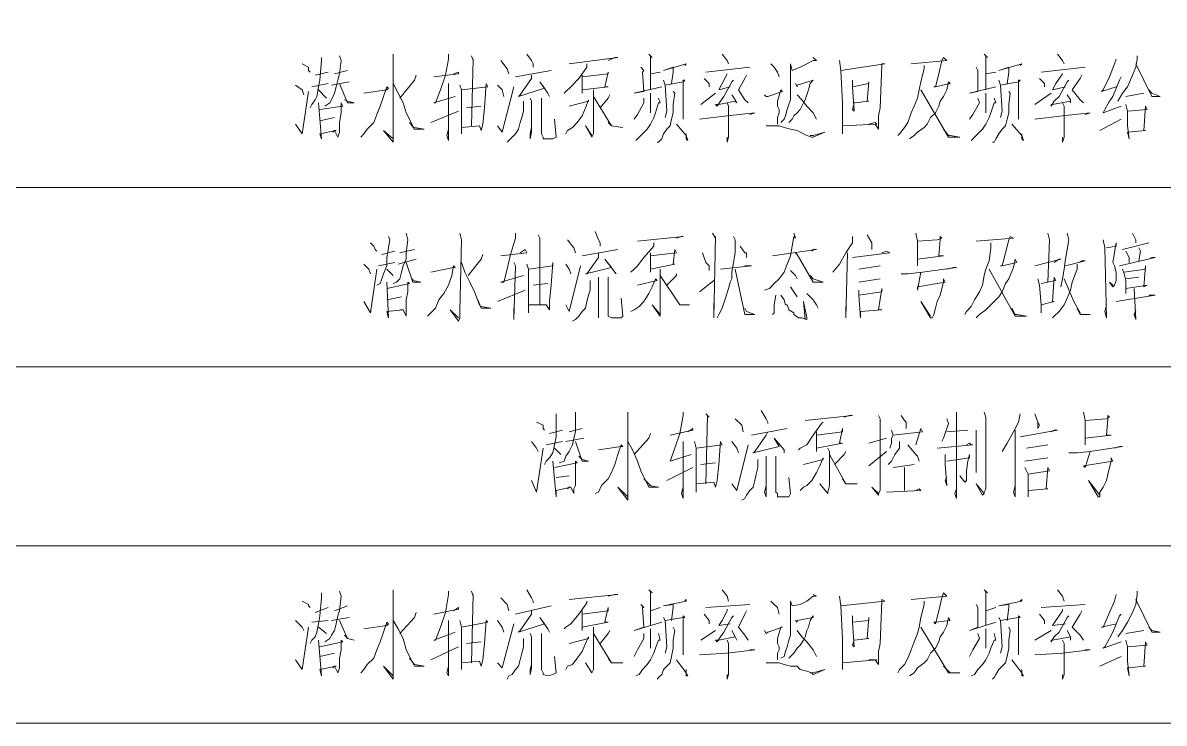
# Model space of a CAD drawing. Header units: millimetres. Extents: x 201 to 11482, y -7821 to 251.
# Drawn here: x 3472.58 to 3517.09, y -6772.48 to -6745.16 of the extents above; entities that cross this region are included whole.
import ezdxf

# ---------------------------------------------------------------- set-up
doc = ezdxf.new("R2010")
doc.units = ezdxf.units.MM

msp = doc.modelspace()

# ---------------------------------------------------------------- linework, layer by layer
at = {"color": 0, "lineweight": 18}
for points in [[(3459.146, -6751.59), (3548.745, -6751.59), (3548.745, -6744.605)], [(3484.927, -6746.446), (3484.991, -6746.637), (3484.927, -6747.145), (3484.864, -6747.399), (3484.8, -6747.653), (3484.737, -6747.907), (3484.61, -6748.161), (3484.546, -6748.288), (3484.356, -6748.415)], [(3487.023, -6746.383), (3487.023, -6746.637), (3487.023, -6749.431), (3487.023, -6749.685), (3487.023, -6749.812), (3486.642, -6749.367), (3487.023, -6749.685)], [(3489.182, -6746.383), (3489.182, -6746.573), (3489.055, -6747.208), (3488.864, -6747.78), (3488.674, -6748.288), (3488.61, -6748.288), (3489.436, -6748.034)], [(3490.071, -6746.446), (3490.134, -6746.637), (3490.134, -6746.573), (3490.071, -6749.177)], [(3492.23, -6746.383), (3492.42, -6746.637), (3492.484, -6746.764), (3492.484, -6746.891)], [(3496.992, -6746.383), (3497.119, -6746.51), (3497.056, -6746.446), (3497.056, -6747.78)], [(3499.85, -6746.383), (3500.04, -6746.637), (3500.104, -6746.764)], [(3510.073, -6746.383), (3510.2, -6746.51), (3510.137, -6746.446), (3510.137, -6747.78)], [(3512.931, -6746.383), (3513.121, -6746.637), (3513.185, -6746.764)], [(3516.042, -6746.446), (3516.042, -6746.573), (3515.979, -6746.891), (3515.852, -6747.208), (3515.661, -6747.653), (3515.471, -6747.907), (3515.28, -6748.224)], [(3483.467, -6746.764), (3483.721, -6746.891), (3483.721, -6747.018), (3483.784, -6747.081)], [(3484.229, -6746.51), (3484.229, -6746.637), (3484.165, -6747.399), (3484.102, -6747.653), (3484.038, -6748.034), (3483.975, -6748.161), (3483.848, -6748.351), (3483.784, -6748.478)], [(3491.214, -6746.637), (3491.468, -6746.954), (3491.531, -6747.145)], [(3494.579, -6746.764), (3494.579, -6746.891), (3494.262, -6747.335), (3493.944, -6747.653), (3493.754, -6747.843), (3493.69, -6747.907)], [(3493.881, -6746.764), (3495.786, -6746.51), (3495.659, -6746.51), (3495.405, -6746.637)], [(3496.675, -6746.891), (3496.802, -6747.018), (3496.738, -6747.081), (3496.802, -6747.843), (3496.421, -6747.907), (3497.5, -6747.653)], [(3498.389, -6746.827), (3498.453, -6746.764), (3498.453, -6746.764), (3497.564, -6747.018), (3497.945, -6746.891), (3497.945, -6747.081), (3497.881, -6747.526)], [(3499.215, -6747.081), (3500.929, -6746.891)], [(3501.755, -6746.764), (3501.882, -6746.891), (3502.009, -6747.081), (3502.072, -6747.272)], [(3503.406, -6746.51), (3503.533, -6746.637), (3503.406, -6746.637), (3503.152, -6746.764), (3502.898, -6746.891), (3502.58, -6747.018), (3502.517, -6746.764), (3502.517, -6747.018), (3502.517, -6747.399), (3502.517, -6747.653), (3502.517, -6747.907), (3502.517, -6748.161), (3502.453, -6748.351), (3502.39, -6748.542), (3502.326, -6748.796), (3502.263, -6748.923), (3502.136, -6749.05)], [(3504.422, -6746.637), (3504.485, -6747.018), (3504.549, -6748.288), (3504.549, -6749.494), (3504.549, -6749.177), (3505.882, -6749.113), (3505.819, -6749.05), (3505.565, -6749.113)], [(3504.485, -6747.018), (3506.2, -6746.764), (3506.073, -6746.764), (3506.073, -6746.827), (3506.009, -6748.478), (3505.946, -6748.796), (3505.946, -6748.986), (3505.946, -6749.177), (3505.946, -6749.304), (3505.819, -6749.113)], [(3507.724, -6746.827), (3507.724, -6746.954), (3507.597, -6747.462), (3507.533, -6747.78), (3507.47, -6748.097), (3507.343, -6748.415), (3507.216, -6748.669), (3507.089, -6749.05), (3506.962, -6749.24), (3506.771, -6749.494), (3506.708, -6749.558)], [(3507.216, -6746.764), (3508.613, -6746.637), (3508.486, -6746.51), (3508.422, -6746.637), (3508.295, -6747.145), (3508.168, -6747.653), (3508.105, -6747.653), (3508.168, -6747.653), (3508.74, -6747.526), (3508.676, -6747.462), (3508.613, -6747.78), (3508.486, -6748.034), (3508.359, -6748.224), (3508.295, -6748.415), (3508.168, -6748.669), (3507.978, -6748.859), (3507.851, -6749.113), (3507.724, -6749.24), (3507.47, -6749.431), (3507.343, -6749.558), (3507.152, -6749.685)], [(3509.756, -6746.891), (3509.819, -6747.018), (3509.819, -6747.081), (3509.819, -6747.843), (3509.502, -6747.907), (3510.518, -6747.653)], [(3511.47, -6746.827), (3511.534, -6746.764), (3511.534, -6746.764), (3510.645, -6747.018), (3511.026, -6746.891), (3511.026, -6747.081), (3510.962, -6747.526)], [(3512.296, -6747.081), (3514.01, -6746.891)], [(3515.217, -6746.573), (3515.153, -6746.764), (3514.963, -6747.272), (3514.709, -6747.78), (3514.645, -6747.843), (3515.217, -6747.653)], [(3515.979, -6746.764), (3516.614, -6748.034), (3516.931, -6748.034), (3516.614, -6747.907), (3516.487, -6747.78)], [(3483.975, -6747.208), (3484.483, -6747.081)], [(3484.737, -6747.145), (3485.245, -6747.018)], [(3487.912, -6747.208), (3487.848, -6747.399), (3487.277, -6748.097)], [(3488.61, -6747.272), (3489.563, -6747.145), (3489.563, -6747.081), (3489.372, -6747.145)], [(3491.785, -6747.272), (3493.182, -6747.018)], [(3492.42, -6747.208), (3492.42, -6747.335), (3491.976, -6747.97), (3491.912, -6748.034), (3492.928, -6747.716), (3492.738, -6747.462), (3493.055, -6747.907), (3493.119, -6748.034)], [(3494.389, -6747.208), (3494.389, -6747.907), (3494.389, -6747.78), (3495.405, -6747.653), (3495.278, -6747.653), (3495.405, -6747.081), (3495.405, -6747.145), (3494.389, -6747.272)], [(3497.056, -6747.145), (3497.437, -6747.081)], [(3499.151, -6747.335), (3499.342, -6747.526), (3499.342, -6747.653)], [(3500.04, -6747.145), (3500.04, -6747.145), (3499.85, -6747.526), (3499.723, -6747.78), (3500.167, -6747.653)], [(3500.802, -6747.208), (3500.739, -6747.335), (3500.485, -6747.78), (3500.739, -6748.161), (3500.866, -6748.288)], [(3510.137, -6747.145), (3510.518, -6747.081)], [(3512.232, -6747.335), (3512.423, -6747.526), (3512.423, -6747.653)], [(3513.121, -6747.145), (3513.121, -6747.145), (3512.867, -6747.526), (3512.74, -6747.78), (3513.248, -6747.653)], [(3513.883, -6747.208), (3513.82, -6747.335), (3513.502, -6747.78), (3513.82, -6748.161), (3513.947, -6748.288)], [(3515.407, -6747.272), (3515.344, -6747.399), (3515.09, -6748.034), (3514.963, -6748.224), (3514.772, -6748.542), (3514.709, -6748.669), (3515.407, -6748.415)], [(3483.213, -6747.589), (3483.467, -6747.78), (3483.53, -6747.97)], [(3484.483, -6747.526), (3483.848, -6747.653)], [(3484.102, -6747.78), (3484.419, -6748.097)], [(3485.308, -6747.462), (3484.61, -6747.589)], [(3484.927, -6747.526), (3485.245, -6748.288), (3485.499, -6748.288), (3485.245, -6748.224), (3485.118, -6748.161)], [(3485.88, -6747.907), (3486.769, -6747.78), (3486.832, -6747.716), (3486.769, -6747.653), (3486.642, -6748.034), (3486.515, -6748.415), (3486.388, -6748.732), (3486.261, -6749.05), (3486.007, -6749.304), (3485.88, -6749.494), (3485.753, -6749.621)], [(3487.023, -6747.526), (3487.213, -6747.907), (3487.404, -6748.288), (3487.531, -6748.669), (3487.785, -6749.177), (3487.848, -6749.304), (3488.229, -6749.304), (3487.848, -6749.24)], [(3489.182, -6747.526), (3489.182, -6747.653), (3489.182, -6747.653), (3489.182, -6749.748), (3489.118, -6749.558), (3489.182, -6749.304)], [(3489.626, -6747.589), (3489.69, -6747.78), (3489.69, -6749.494), (3489.69, -6749.24), (3490.388, -6749.177), (3490.452, -6749.367), (3490.515, -6749.113), (3490.579, -6748.478), (3490.642, -6747.526), (3490.706, -6747.653), (3489.69, -6747.78)], [(3491.087, -6747.589), (3491.277, -6747.78), (3491.341, -6748.034)], [(3491.087, -6749.177), (3491.277, -6749.431), (3491.722, -6747.653)], [(3494.833, -6747.78), (3494.833, -6747.907), (3494.833, -6749.304), (3494.833, -6749.494), (3494.77, -6749.621), (3494.516, -6749.177), (3494.77, -6749.558)], [(3497.627, -6748.859), (3497.691, -6748.605), (3497.627, -6747.589), (3497.564, -6747.399), (3497.627, -6747.589), (3498.326, -6747.462), (3498.389, -6747.399), (3498.326, -6747.399), (3498.326, -6748.288), (3498.326, -6748.605), (3498.326, -6748.923)], [(3500.294, -6747.399), (3500.231, -6747.462), (3499.913, -6748.034), (3499.786, -6748.224), (3499.659, -6748.415), (3499.596, -6748.351), (3499.723, -6748.351), (3500.358, -6748.224), (3500.421, -6748.288), (3500.358, -6748.161), (3500.231, -6747.97)], [(3501.501, -6747.97), (3501.564, -6748.034), (3501.628, -6748.034), (3502.199, -6747.843), (3502.136, -6747.78), (3502.009, -6748.224), (3502.009, -6748.288), (3502.009, -6748.415), (3502.072, -6748.542), (3502.072, -6748.669), (3502.009, -6748.859), (3502.009, -6748.986), (3502.009, -6749.113)], [(3502.707, -6747.526), (3502.771, -6747.653), (3502.771, -6747.589), (3503.406, -6747.399), (3503.406, -6747.399), (3503.279, -6747.526), (3503.215, -6747.78), (3503.152, -6747.97), (3503.088, -6748.161), (3503.025, -6748.288), (3502.898, -6748.542), (3502.771, -6748.669), (3502.644, -6748.796), (3502.58, -6748.923), (3502.453, -6749.05)], [(3504.93, -6747.399), (3504.93, -6747.653), (3504.993, -6748.605), (3504.93, -6748.542), (3504.993, -6748.288), (3505.565, -6748.224), (3505.501, -6748.224), (3505.565, -6747.462), (3505.565, -6747.526), (3505.565, -6747.526), (3504.93, -6747.653)], [(3507.597, -6747.78), (3508.676, -6749.621), (3509.121, -6749.621), (3508.74, -6749.558), (3508.676, -6749.558), (3508.486, -6749.304)], [(3510.708, -6748.859), (3510.772, -6748.605), (3510.708, -6747.589), (3510.645, -6747.399), (3510.708, -6747.589), (3511.407, -6747.462), (3511.47, -6747.399), (3511.407, -6747.399), (3511.407, -6748.288), (3511.407, -6748.605), (3511.407, -6748.923)], [(3513.375, -6747.399), (3513.312, -6747.462), (3512.994, -6748.034), (3512.804, -6748.224), (3512.677, -6748.415), (3512.677, -6748.351), (3512.74, -6748.351), (3513.439, -6748.224), (3513.439, -6748.288), (3513.439, -6748.161), (3513.312, -6747.97)], [(3483.213, -6749.113), (3483.467, -6749.494), (3483.721, -6747.843)], [(3492.103, -6748.224), (3492.103, -6748.351), (3492.103, -6748.605), (3492.039, -6748.859), (3491.976, -6749.05), (3491.912, -6749.304), (3491.785, -6749.494), (3491.658, -6749.621), (3491.531, -6749.748), (3491.468, -6749.812)], [(3492.357, -6748.097), (3492.42, -6748.224), (3492.42, -6749.431), (3492.357, -6749.685), (3492.357, -6749.494), (3492.42, -6749.24)], [(3492.801, -6748.097), (3492.801, -6749.304), (3492.801, -6749.494), (3492.865, -6749.621), (3492.865, -6749.685), (3493.055, -6749.685), (3493.246, -6749.685), (3493.373, -6749.621), (3493.309, -6748.923)], [(3493.881, -6748.415), (3494.643, -6748.224), (3494.643, -6748.161), (3494.516, -6748.478), (3494.389, -6748.796), (3494.198, -6749.05), (3494.008, -6749.24), (3493.817, -6749.367), (3493.754, -6749.494)], [(3494.833, -6748.034), (3495.532, -6749.177), (3495.976, -6749.24), (3495.532, -6749.177), (3495.405, -6749.05)], [(3495.468, -6747.97), (3495.405, -6748.097), (3495.087, -6748.478)], [(3496.802, -6748.097), (3496.802, -6748.288), (3496.548, -6748.732), (3496.421, -6748.923)], [(3497.373, -6748.097), (3497.437, -6748.288), (3497.373, -6748.288), (3497.246, -6748.669), (3497.183, -6748.859), (3497.056, -6749.113), (3496.929, -6749.304), (3496.738, -6749.494), (3496.611, -6749.621), (3496.484, -6749.748)], [(3497.056, -6747.907), (3497.056, -6748.034), (3497.056, -6748.669), (3497.056, -6748.605)], [(3497.945, -6747.843), (3498.008, -6747.907), (3497.945, -6748.351), (3497.945, -6748.669), (3497.881, -6748.923), (3497.818, -6749.177), (3497.691, -6749.304), (3497.564, -6749.494), (3497.5, -6749.685), (3497.373, -6749.812), (3497.31, -6749.812)], [(3499.024, -6748.351), (3499.596, -6747.907)], [(3502.771, -6747.97), (3502.961, -6748.161), (3503.152, -6748.415), (3503.406, -6748.669), (3503.533, -6748.923)], [(3509.819, -6748.097), (3509.883, -6748.288), (3509.629, -6748.732), (3509.502, -6748.923)], [(3510.454, -6748.097), (3510.518, -6748.288), (3510.454, -6748.288), (3510.327, -6748.669), (3510.264, -6748.859), (3510.137, -6749.113), (3510.01, -6749.304), (3509.819, -6749.494), (3509.692, -6749.621), (3509.565, -6749.748)], [(3510.137, -6747.907), (3510.137, -6748.034), (3510.137, -6748.669), (3510.137, -6748.605)], [(3511.026, -6747.843), (3511.089, -6747.907), (3511.026, -6748.351), (3511.026, -6748.669), (3510.962, -6748.923), (3510.899, -6749.177), (3510.772, -6749.304), (3510.645, -6749.494), (3510.518, -6749.685), (3510.454, -6749.812), (3510.391, -6749.812)], [(3512.042, -6748.351), (3512.677, -6747.907)], [(3516.296, -6747.907), (3515.598, -6748.034)], [(3484.102, -6748.288), (3484.229, -6749.685), (3484.165, -6749.494), (3484.8, -6749.367), (3484.737, -6749.367), (3484.673, -6749.431)], [(3484.165, -6748.542), (3485.054, -6748.415), (3484.991, -6748.288), (3484.991, -6748.669), (3484.927, -6749.05), (3484.927, -6749.24), (3484.927, -6749.431), (3484.864, -6749.621), (3484.737, -6749.367)], [(3488.483, -6749.05), (3489.563, -6748.605)], [(3489.88, -6748.478), (3490.452, -6748.415)], [(3498.961, -6748.923), (3500.04, -6748.796), (3501.12, -6748.669), (3501.12, -6748.669), (3500.929, -6748.732)], [(3500.04, -6748.288), (3500.104, -6748.415), (3500.104, -6749.621), (3500.04, -6749.812), (3500.04, -6749.748), (3500.04, -6749.621)], [(3512.042, -6748.923), (3513.121, -6748.796), (3514.201, -6748.669), (3514.201, -6748.669), (3514.01, -6748.732)], [(3513.121, -6748.288), (3513.185, -6748.415), (3513.185, -6749.621), (3513.121, -6749.812), (3513.121, -6749.748), (3513.121, -6749.621)], [(3515.598, -6748.351), (3515.661, -6748.605), (3515.661, -6749.177), (3515.725, -6749.685), (3515.661, -6749.431), (3516.36, -6749.367), (3516.296, -6749.367), (3516.36, -6748.415), (3516.423, -6748.542), (3515.661, -6748.605)], [(3484.737, -6748.859), (3484.165, -6748.986)], [(3487.658, -6749.05), (3487.848, -6749.304)], [(3498.072, -6749.113), (3498.453, -6749.558), (3498.516, -6749.748), (3498.453, -6749.685), (3498.453, -6749.494)], [(3511.153, -6749.113), (3511.534, -6749.558), (3511.597, -6749.748), (3511.534, -6749.685), (3511.534, -6749.494)], [(3514.582, -6749.367), (3515.407, -6748.923)], [(3501.564, -6749.177), (3501.755, -6749.177), (3501.882, -6749.177), (3502.072, -6749.177), (3502.263, -6749.24), (3502.517, -6749.304), (3502.771, -6749.367), (3502.898, -6749.431), (3503.152, -6749.558), (3503.342, -6749.621), (3503.406, -6749.621), (3503.85, -6749.431), (3503.406, -6749.558), (3503.342, -6749.558), (3503.279, -6749.558)], [(3459.146, -6758.575), (3548.745, -6758.575), (3548.745, -6751.59)], [(3486.832, -6753.495), (3486.896, -6753.622), (3486.769, -6754.32), (3486.769, -6754.638), (3486.642, -6754.955), (3486.578, -6755.146), (3486.515, -6755.336), (3486.388, -6755.4)], [(3487.531, -6753.368), (3487.594, -6753.622), (3487.531, -6754.13), (3487.531, -6754.384), (3487.404, -6754.638), (3487.34, -6754.892), (3487.277, -6755.146), (3487.15, -6755.273), (3487.023, -6755.336)], [(3489.626, -6753.368), (3489.69, -6753.622), (3489.626, -6756.416), (3489.626, -6756.67), (3489.563, -6756.797), (3489.245, -6756.352), (3489.563, -6756.67)], [(3491.785, -6753.368), (3491.785, -6753.558), (3491.595, -6754.193), (3491.468, -6754.765), (3491.341, -6755.273), (3491.214, -6755.273), (3492.103, -6755.019)], [(3492.674, -6753.431), (3492.738, -6753.558), (3492.738, -6756.162)], [(3494.897, -6753.304), (3495.024, -6753.622), (3495.087, -6753.749), (3495.087, -6753.876)], [(3496.548, -6753.685), (3498.326, -6753.495), (3498.262, -6753.495), (3498.072, -6753.558)], [(3499.469, -6753.368), (3499.596, -6753.558), (3499.596, -6753.495), (3499.532, -6756.67), (3499.532, -6756.416), (3499.532, -6756.098)], [(3500.294, -6753.495), (3500.358, -6753.622), (3500.358, -6753.622), (3500.358, -6754.13), (3500.294, -6754.511), (3500.231, -6754.892), (3500.231, -6755.146), (3500.167, -6755.273), (3500.104, -6755.527), (3499.977, -6755.908), (3499.85, -6756.289), (3499.723, -6756.543), (3499.659, -6756.67)], [(3502.644, -6753.368), (3502.707, -6753.558), (3502.644, -6753.495), (3502.517, -6754.257), (3502.39, -6754.574), (3502.263, -6754.892), (3502.072, -6755.146), (3501.882, -6755.336), (3501.691, -6755.527), (3501.501, -6755.59)], [(3504.93, -6753.495), (3504.93, -6753.749), (3504.676, -6754.13), (3504.422, -6754.574), (3504.168, -6754.892)], [(3505.501, -6753.431), (3505.692, -6753.749), (3505.692, -6753.876), (3505.692, -6754.003), (3505.692, -6753.749)], [(3507.406, -6753.368), (3507.47, -6753.685), (3507.47, -6754.638), (3507.47, -6754.384), (3508.486, -6754.257), (3508.295, -6754.257), (3508.359, -6753.622), (3508.359, -6753.495), (3508.422, -6753.558), (3508.232, -6753.622), (3507.47, -6753.685)], [(3509.756, -6753.685), (3511.216, -6753.558), (3511.089, -6753.495), (3511.026, -6753.622), (3510.899, -6754.13), (3510.772, -6754.638), (3510.708, -6754.638), (3510.772, -6754.638), (3511.343, -6754.511), (3511.28, -6754.384), (3511.216, -6754.701), (3511.089, -6755.019), (3511.026, -6755.146), (3510.899, -6755.336), (3510.772, -6755.654), (3510.645, -6755.844), (3510.454, -6756.035), (3510.327, -6756.162), (3510.137, -6756.352), (3509.883, -6756.543), (3509.756, -6756.67)], [(3512.55, -6753.368), (3512.613, -6753.622), (3512.55, -6755.273)], [(3513.312, -6753.368), (3513.375, -6753.622), (3513.248, -6754.384), (3513.185, -6754.765), (3513.121, -6755.146), (3513.058, -6755.463)], [(3515.852, -6753.368), (3515.979, -6753.622), (3515.979, -6753.749)], [(3486.134, -6753.749), (3486.261, -6753.876), (3486.324, -6754.003), (3486.388, -6754.066)], [(3487.277, -6754.13), (3487.848, -6754.003)], [(3491.214, -6754.257), (3492.23, -6754.13), (3492.166, -6754.003), (3491.976, -6754.13)], [(3493.817, -6753.622), (3494.071, -6753.939), (3494.135, -6754.13)], [(3494.389, -6754.257), (3495.786, -6754.003)], [(3497.183, -6753.749), (3497.183, -6753.876), (3496.802, -6754.32), (3496.548, -6754.638), (3496.421, -6754.765), (3496.294, -6754.892)], [(3497.056, -6754.13), (3497.056, -6754.892), (3497.056, -6754.765), (3498.008, -6754.574), (3497.945, -6754.574), (3498.008, -6754.003), (3498.072, -6754.13), (3497.056, -6754.257)], [(3500.548, -6753.876), (3500.739, -6754.13), (3500.802, -6754.13), (3500.802, -6754.32)], [(3501.818, -6754.257), (3503.533, -6754.003), (3503.406, -6754.003), (3503.342, -6754.066)], [(3510.327, -6753.749), (3510.327, -6753.939), (3510.264, -6754.447), (3510.137, -6754.765), (3510.073, -6755.019), (3510.01, -6755.4), (3509.883, -6755.654), (3509.692, -6755.971), (3509.565, -6756.225), (3509.375, -6756.416), (3509.311, -6756.543)], [(3514.709, -6753.622), (3514.772, -6753.939), (3514.836, -6756.67), (3514.772, -6756.416), (3514.836, -6756.162)], [(3514.836, -6753.939), (3515.217, -6753.876), (3515.217, -6753.749), (3515.09, -6754.511), (3515.153, -6754.638), (3515.217, -6754.892), (3515.217, -6755.209), (3515.153, -6755.4), (3515.09, -6755.463), (3514.963, -6755.273), (3515.09, -6755.4)], [(3515.471, -6754.003), (3516.487, -6753.749)], [(3516.106, -6753.939), (3516.169, -6754.066), (3516.106, -6754.447)], [(3486.578, -6754.193), (3487.086, -6754.066)], [(3487.912, -6754.384), (3487.213, -6754.574)], [(3490.515, -6754.193), (3490.452, -6754.384), (3489.944, -6755.019)], [(3495.024, -6754.13), (3495.024, -6754.32), (3494.579, -6754.955), (3494.516, -6754.955), (3495.532, -6754.701), (3495.278, -6754.384), (3495.659, -6754.892), (3495.722, -6754.955)], [(3499.088, -6754.13), (3499.215, -6754.511), (3499.342, -6754.638), (3499.342, -6754.828)], [(3502.707, -6754.13), (3502.771, -6754.193), (3503.406, -6755.273), (3503.469, -6755.273), (3503.787, -6755.273), (3503.406, -6755.146), (3503.279, -6755.019)], [(3504.739, -6754.13), (3504.676, -6756.67), (3504.676, -6756.543), (3504.676, -6756.225)], [(3504.93, -6754.32), (3506.39, -6754.13), (3506.263, -6754.066), (3506.073, -6754.13)], [(3512.042, -6754.638), (3513.058, -6754.384), (3512.994, -6754.384), (3512.804, -6754.511)], [(3513.248, -6754.638), (3514.01, -6754.447), (3513.883, -6754.447), (3513.756, -6754.511)], [(3515.344, -6754.638), (3516.741, -6754.32), (3516.614, -6754.32), (3516.487, -6754.384)], [(3515.598, -6754.066), (3515.725, -6754.32), (3515.725, -6754.511)], [(3485.88, -6754.574), (3486.07, -6754.765), (3486.134, -6754.955)], [(3485.88, -6756.035), (3486.134, -6756.479), (3486.388, -6754.765)], [(3487.086, -6754.511), (3486.451, -6754.638)], [(3486.769, -6754.765), (3487.023, -6755.019)], [(3487.531, -6754.511), (3487.785, -6755.273), (3488.102, -6755.273), (3487.785, -6755.209), (3487.785, -6755.146)], [(3488.483, -6754.892), (3489.372, -6754.701), (3489.436, -6754.701), (3489.372, -6754.638), (3489.309, -6755.019), (3489.182, -6755.4), (3488.991, -6755.717), (3488.801, -6755.971), (3488.674, -6756.289), (3488.483, -6756.479), (3488.356, -6756.606)], [(3489.69, -6754.511), (3489.817, -6754.892), (3490.007, -6755.273), (3490.198, -6755.654), (3490.388, -6756.162), (3490.452, -6756.289), (3490.833, -6756.289), (3490.452, -6756.225)], [(3491.722, -6754.511), (3491.785, -6754.638), (3491.785, -6754.638), (3491.722, -6756.733), (3491.722, -6756.543), (3491.722, -6756.289)], [(3492.23, -6754.574), (3492.293, -6754.765), (3492.293, -6756.479), (3492.293, -6756.162), (3492.992, -6756.162), (3493.119, -6756.352), (3493.119, -6756.035), (3493.182, -6755.4), (3493.246, -6754.511), (3493.246, -6754.638), (3492.293, -6754.765)], [(3493.754, -6754.574), (3493.881, -6754.765), (3493.944, -6754.955)], [(3493.754, -6756.162), (3493.881, -6756.416), (3494.325, -6754.638)], [(3497.437, -6754.765), (3497.437, -6754.892), (3497.437, -6756.289), (3497.437, -6756.479), (3497.437, -6756.606), (3497.119, -6756.162), (3497.437, -6756.543)], [(3499.786, -6754.765), (3500.993, -6754.638), (3500.866, -6754.638), (3500.739, -6754.638)], [(3500.358, -6754.765), (3500.739, -6756.543), (3501.12, -6756.543), (3500.802, -6756.416), (3500.739, -6756.289)], [(3502.517, -6754.828), (3502.707, -6755.019), (3502.771, -6755.146)], [(3505.184, -6754.765), (3506.009, -6754.638)], [(3506.835, -6754.955), (3507.089, -6754.955), (3507.66, -6754.892), (3508.994, -6754.701), (3508.867, -6754.701), (3508.613, -6754.765)], [(3507.597, -6754.892), (3507.47, -6755.59), (3507.47, -6755.463), (3508.549, -6755.273), (3508.486, -6755.146), (3508.486, -6755.273), (3508.359, -6755.781), (3508.232, -6756.035), (3508.168, -6756.289), (3508.105, -6756.543), (3508.041, -6756.67), (3507.978, -6756.67), (3507.597, -6756.035), (3507.978, -6756.606)], [(3510.264, -6754.765), (3511.28, -6756.606), (3511.724, -6756.606), (3511.343, -6756.543), (3511.28, -6756.543), (3511.153, -6756.289)], [(3513.693, -6754.574), (3513.693, -6754.765), (3513.502, -6755.273), (3513.439, -6755.59), (3513.312, -6755.908), (3513.185, -6756.162), (3512.994, -6756.416), (3512.804, -6756.606), (3512.74, -6756.67)], [(3515.471, -6754.765), (3515.534, -6754.955), (3515.598, -6755.209), (3515.598, -6755.717), (3515.598, -6755.527), (3516.423, -6755.4), (3516.296, -6755.463), (3516.36, -6754.638), (3516.36, -6754.765), (3515.534, -6754.892)], [(3486.769, -6755.527), (3487.658, -6755.336), (3487.594, -6755.273), (3487.594, -6755.654), (3487.531, -6755.971), (3487.531, -6756.225), (3487.531, -6756.352), (3487.531, -6756.606), (3487.404, -6756.352)], [(3486.769, -6755.273), (3486.832, -6756.67), (3486.769, -6756.416), (3487.404, -6756.352), (3487.34, -6756.352), (3487.277, -6756.352)], [(3492.484, -6755.4), (3493.055, -6755.336)], [(3494.706, -6755.209), (3494.706, -6755.336), (3494.706, -6755.59), (3494.643, -6755.781), (3494.579, -6756.035), (3494.516, -6756.289), (3494.389, -6756.416), (3494.262, -6756.606), (3494.135, -6756.733), (3494.008, -6756.797)], [(3495.024, -6755.082), (3495.024, -6755.146), (3495.024, -6756.416), (3495.024, -6756.67), (3495.024, -6756.479), (3495.024, -6756.225)], [(3495.405, -6755.082), (3495.405, -6756.289), (3495.405, -6756.479), (3495.405, -6756.606), (3495.532, -6756.67), (3495.659, -6756.67), (3495.913, -6756.67), (3495.976, -6756.606), (3495.913, -6755.908)], [(3496.548, -6755.4), (3497.31, -6755.209), (3497.246, -6755.146), (3497.119, -6755.463), (3496.992, -6755.717), (3496.802, -6756.035), (3496.611, -6756.225), (3496.421, -6756.352), (3496.294, -6756.416)], [(3497.437, -6755.019), (3498.199, -6756.162), (3498.58, -6756.162), (3498.199, -6756.162), (3498.072, -6755.971)], [(3498.072, -6754.955), (3498.072, -6755.019), (3497.691, -6755.4)], [(3498.961, -6755.654), (3499.532, -6755.209)], [(3506.009, -6755.146), (3505.184, -6755.273)], [(3512.169, -6755.146), (3512.232, -6755.4), (3512.296, -6756.162), (3512.296, -6756.479), (3512.296, -6756.162), (3512.804, -6756.035), (3512.74, -6756.035), (3512.804, -6755.082), (3512.867, -6755.209), (3512.296, -6755.336)], [(3513.185, -6755.146), (3513.566, -6756.035), (3513.82, -6756.479), (3513.82, -6756.543), (3514.201, -6756.543), (3513.82, -6756.543), (3513.693, -6756.289)], [(3516.106, -6755.082), (3515.598, -6755.146)], [(3491.087, -6756.035), (3492.166, -6755.59)], [(3501.945, -6755.781), (3501.882, -6756.162), (3501.882, -6756.352), (3501.882, -6756.479), (3501.818, -6756.543)], [(3502.136, -6755.781), (3502.263, -6755.971), (3502.326, -6756.162), (3502.39, -6756.162), (3502.453, -6756.352), (3502.644, -6756.479), (3502.644, -6756.543), (3502.834, -6756.67), (3502.961, -6756.67), (3503.152, -6756.733), (3503.152, -6756.67), (3503.025, -6756.035), (3503.088, -6756.733)], [(3502.517, -6755.463), (3502.644, -6755.654), (3502.771, -6755.844)], [(3503.152, -6755.717), (3503.406, -6755.971), (3503.533, -6756.162), (3503.596, -6756.289)], [(3505.184, -6755.59), (3505.184, -6755.781), (3505.247, -6756.67), (3505.247, -6756.416), (3506.073, -6756.352), (3505.946, -6756.352), (3506.073, -6755.527), (3506.073, -6755.654), (3505.184, -6755.781)], [(3515.217, -6756.035), (3516.741, -6755.781), (3516.614, -6755.781), (3516.487, -6755.781)], [(3515.915, -6755.527), (3515.979, -6756.733), (3515.915, -6756.543), (3515.979, -6756.352)], [(3487.34, -6755.844), (3486.769, -6755.971)], [(3490.325, -6755.971), (3490.452, -6756.289)], [(3459.146, -6765.56), (3548.745, -6765.56), (3548.745, -6758.575)], [(3493.373, -6760.416), (3493.373, -6760.607), (3493.373, -6761.305), (3493.309, -6761.623), (3493.246, -6761.94), (3493.119, -6762.131), (3492.992, -6762.258), (3492.928, -6762.385)], [(3494.135, -6760.353), (3494.135, -6760.607), (3494.135, -6761.115), (3494.071, -6761.369), (3494.008, -6761.623), (3493.881, -6761.877), (3493.754, -6762.067), (3493.69, -6762.258), (3493.5, -6762.321)], [(3496.167, -6760.353), (3496.167, -6760.607), (3496.167, -6763.401), (3496.167, -6763.655), (3496.167, -6763.782), (3495.786, -6763.274), (3496.167, -6763.655)], [(3498.326, -6760.353), (3498.326, -6760.48), (3498.199, -6761.178), (3498.008, -6761.75), (3497.818, -6762.258), (3497.818, -6762.258), (3498.643, -6762.004)], [(3499.215, -6760.416), (3499.342, -6760.543), (3499.278, -6760.48), (3499.215, -6763.147)], [(3500.358, -6760.607), (3500.612, -6760.861), (3500.675, -6761.115)], [(3501.374, -6760.289), (3501.564, -6760.607), (3501.628, -6760.734), (3501.628, -6760.797)], [(3503.088, -6760.67), (3504.93, -6760.48), (3504.803, -6760.48), (3504.612, -6760.543)], [(3505.946, -6760.48), (3506.009, -6760.607), (3506.009, -6763.401), (3505.946, -6763.528), (3505.946, -6763.591), (3505.692, -6763.274), (3505.946, -6763.528)], [(3506.835, -6760.48), (3506.962, -6760.67), (3507.025, -6760.734), (3507.025, -6760.861), (3507.025, -6760.988)], [(3508.613, -6760.607), (3508.676, -6760.797), (3508.486, -6761.369), (3508.422, -6761.496)], [(3508.994, -6760.353), (3508.994, -6760.48), (3508.994, -6763.718), (3508.93, -6763.528), (3508.994, -6763.337)], [(3510.073, -6760.353), (3510.137, -6760.543), (3510.137, -6763.147), (3510.137, -6763.337), (3510.073, -6763.464), (3510.073, -6763.528), (3510.01, -6763.591), (3509.756, -6763.147), (3510.073, -6763.528)], [(3511.47, -6760.416), (3511.407, -6760.734), (3511.216, -6761.115), (3510.962, -6761.559), (3510.772, -6761.877)], [(3512.042, -6760.416), (3512.169, -6760.734), (3512.232, -6760.861), (3512.169, -6760.988), (3512.169, -6760.734)], [(3513.947, -6760.353), (3514.01, -6760.67), (3514.01, -6761.623), (3514.01, -6761.369), (3515.026, -6761.242), (3514.836, -6761.242), (3514.899, -6760.607), (3514.899, -6760.48), (3514.963, -6760.543), (3514.836, -6760.607), (3514.01, -6760.67)], [(3492.611, -6760.734), (3492.865, -6760.861), (3492.865, -6760.988), (3492.928, -6761.051)], [(3493.119, -6761.178), (3493.627, -6761.051)], [(3493.881, -6761.115), (3494.389, -6760.988)], [(3497.818, -6761.242), (3498.707, -6761.051), (3498.707, -6760.988), (3498.516, -6761.115)], [(3500.993, -6761.242), (3502.39, -6760.988)], [(3501.628, -6761.115), (3501.564, -6761.242), (3501.12, -6761.877), (3501.056, -6761.94), (3502.072, -6761.686), (3501.882, -6761.369), (3502.263, -6761.813), (3502.263, -6761.94)], [(3503.787, -6760.734), (3503.723, -6760.797), (3503.406, -6761.242), (3503.152, -6761.623), (3502.898, -6761.75), (3502.834, -6761.813)], [(3503.533, -6761.115), (3503.533, -6761.877), (3503.533, -6761.75), (3504.549, -6761.559), (3504.422, -6761.559), (3504.549, -6760.988), (3504.549, -6761.115), (3503.533, -6761.242)], [(3506.454, -6761.051), (3506.517, -6761.242), (3506.454, -6761.369), (3506.454, -6761.559), (3506.39, -6761.75)], [(3506.517, -6761.242), (3507.66, -6761.115), (3507.597, -6760.988), (3507.406, -6761.623)], [(3508.613, -6761.115), (3509.438, -6761.051)], [(3509.756, -6761.051), (3509.756, -6761.178), (3509.756, -6762.702), (3509.756, -6762.385), (3509.756, -6762.258)], [(3511.28, -6761.051), (3511.28, -6763.655), (3511.216, -6763.464), (3511.28, -6763.21)], [(3511.47, -6761.305), (3512.931, -6761.051), (3512.804, -6761.051), (3512.677, -6761.115)], [(3492.42, -6761.496), (3492.611, -6761.75), (3492.674, -6761.877)], [(3493.627, -6761.496), (3492.992, -6761.623)], [(3494.452, -6761.369), (3493.754, -6761.496)], [(3494.135, -6761.496), (3494.389, -6762.258), (3494.643, -6762.258), (3494.389, -6762.194), (3494.262, -6762.067)], [(3496.167, -6761.496), (3496.357, -6761.813), (3496.548, -6762.258), (3496.675, -6762.639), (3496.929, -6763.147), (3496.992, -6763.274), (3497.373, -6763.274), (3496.992, -6763.21)], [(3497.056, -6761.178), (3496.992, -6761.369), (3496.421, -6762.004)], [(3498.326, -6761.496), (3498.326, -6761.623), (3498.326, -6761.623), (3498.326, -6763.718), (3498.262, -6763.528), (3498.326, -6763.274)], [(3498.77, -6761.496), (3498.834, -6761.75), (3498.834, -6763.464), (3498.834, -6763.147), (3499.532, -6763.083), (3499.596, -6763.274), (3499.659, -6763.02), (3499.723, -6762.385), (3499.786, -6761.496), (3499.85, -6761.623), (3498.834, -6761.75)], [(3500.231, -6761.496), (3500.421, -6761.75), (3500.485, -6761.94)], [(3505.565, -6761.559), (3506.263, -6761.369)], [(3506.771, -6761.496), (3506.771, -6761.75), (3506.581, -6762.004), (3506.454, -6762.258), (3506.327, -6762.385)], [(3508.232, -6761.75), (3509.629, -6761.623), (3509.565, -6761.623), (3509.502, -6761.559), (3509.375, -6761.623)], [(3492.42, -6763.02), (3492.611, -6763.464), (3492.865, -6761.75)], [(3493.309, -6761.75), (3493.563, -6762.004)], [(3495.024, -6761.813), (3495.913, -6761.686), (3495.976, -6761.686), (3495.913, -6761.623), (3495.786, -6762.004), (3495.659, -6762.385), (3495.532, -6762.702), (3495.405, -6762.956), (3495.151, -6763.21), (3495.024, -6763.464), (3494.897, -6763.528)], [(3500.231, -6763.147), (3500.421, -6763.401), (3500.866, -6761.623)], [(3503.977, -6761.75), (3504.041, -6761.877), (3504.041, -6763.21), (3503.977, -6763.464), (3503.977, -6763.528), (3503.66, -6763.147), (3503.977, -6763.528)], [(3504.041, -6762.004), (3504.676, -6763.147), (3505.12, -6763.147), (3504.676, -6763.147), (3504.549, -6762.956)], [(3504.676, -6761.877), (3504.612, -6762.004), (3504.231, -6762.385)], [(3505.565, -6762.448), (3505.565, -6762.448), (3506.263, -6761.877)], [(3507.089, -6761.623), (3507.406, -6762.004), (3507.47, -6762.067), (3507.533, -6762.258)], [(3508.549, -6762.004), (3508.549, -6762.321), (3508.549, -6762.385), (3508.613, -6763.21), (3508.549, -6763.02), (3508.613, -6762.893)], [(3508.613, -6762.258), (3509.502, -6762.131), (3509.502, -6762.004), (3509.438, -6762.258), (3509.375, -6762.639), (3509.375, -6762.829), (3509.375, -6763.02), (3509.311, -6763.083), (3509.121, -6762.829), (3509.311, -6763.083)], [(3511.724, -6761.75), (3512.55, -6761.623)], [(3513.375, -6761.94), (3513.693, -6761.94), (3514.201, -6761.877), (3515.471, -6761.686), (3515.344, -6761.686), (3515.153, -6761.75)], [(3514.201, -6761.877), (3514.01, -6762.512), (3513.947, -6762.448), (3515.09, -6762.258), (3515.026, -6762.131), (3515.026, -6762.258), (3514.899, -6762.766), (3514.836, -6763.02), (3514.709, -6763.274), (3514.582, -6763.464), (3514.582, -6763.655), (3514.518, -6763.655), (3514.137, -6763.02), (3514.582, -6763.591)], [(3493.246, -6762.258), (3493.373, -6763.655), (3493.373, -6763.401), (3493.944, -6763.274), (3493.881, -6763.274), (3493.817, -6763.337)], [(3493.309, -6762.512), (3494.198, -6762.321), (3494.135, -6762.258), (3494.135, -6762.639), (3494.135, -6762.956), (3494.135, -6763.21), (3494.071, -6763.337), (3494.071, -6763.528), (3493.944, -6763.274)], [(3499.024, -6762.385), (3499.596, -6762.321)], [(3501.247, -6762.194), (3501.247, -6762.258), (3501.247, -6762.512), (3501.183, -6762.766), (3501.12, -6763.02), (3501.056, -6763.274), (3500.929, -6763.401), (3500.802, -6763.591), (3500.739, -6763.718), (3500.612, -6763.782)], [(3501.564, -6762.067), (3501.564, -6762.131), (3501.564, -6763.401), (3501.564, -6763.655), (3501.501, -6763.464), (3501.564, -6763.21)], [(3501.945, -6762.067), (3501.945, -6763.21), (3501.945, -6763.464), (3502.009, -6763.528), (3502.009, -6763.655), (3502.199, -6763.655), (3502.453, -6763.655), (3502.517, -6763.528), (3502.453, -6762.893)], [(3503.025, -6762.385), (3503.787, -6762.194), (3503.787, -6762.131), (3503.66, -6762.448), (3503.533, -6762.702), (3503.342, -6763.02), (3503.152, -6763.21), (3503.025, -6763.274), (3502.898, -6763.401)], [(3506.517, -6762.512), (3507.343, -6762.385)], [(3512.55, -6762.131), (3511.661, -6762.258)], [(3493.881, -6762.829), (3493.373, -6762.893)], [(3497.691, -6763.02), (3498.707, -6762.512)], [(3506.962, -6762.512), (3506.962, -6763.401)], [(3511.661, -6762.512), (3511.788, -6762.766), (3511.788, -6763.655), (3511.788, -6763.401), (3512.55, -6763.337), (3512.486, -6763.337), (3512.55, -6762.512), (3512.613, -6762.639), (3511.788, -6762.766)], [(3496.802, -6762.956), (3497.056, -6763.21)], [(3506.263, -6763.464), (3507.597, -6763.401), (3507.533, -6763.337), (3507.406, -6763.401)], [(3459.146, -6772.481), (3548.745, -6772.481), (3548.745, -6765.56)], [(3484.927, -6767.338), (3484.991, -6767.528), (3484.927, -6768.1), (3484.864, -6768.29), (3484.8, -6768.608), (3484.737, -6768.862), (3484.61, -6769.052), (3484.546, -6769.179), (3484.356, -6769.306)], [(3487.023, -6767.274), (3487.023, -6767.528), (3487.023, -6770.322), (3487.023, -6770.576), (3487.023, -6770.767), (3486.642, -6770.259), (3487.023, -6770.64)], [(3489.182, -6767.338), (3489.182, -6767.465), (3489.055, -6768.163), (3488.864, -6768.735), (3488.674, -6769.243), (3488.61, -6769.243), (3489.436, -6768.925)], [(3490.071, -6767.338), (3490.134, -6767.528), (3490.134, -6767.465), (3490.071, -6770.132)], [(3492.23, -6767.274), (3492.42, -6767.592), (3492.484, -6767.719), (3492.484, -6767.782)], [(3496.992, -6767.274), (3497.119, -6767.401), (3497.056, -6767.338), (3497.056, -6768.671)], [(3499.85, -6767.274), (3500.04, -6767.528), (3500.104, -6767.719)], [(3510.073, -6767.274), (3510.2, -6767.401), (3510.137, -6767.338), (3510.137, -6768.671)], [(3512.931, -6767.274), (3513.121, -6767.528), (3513.185, -6767.719)], [(3516.042, -6767.338), (3516.042, -6767.465), (3515.979, -6767.846), (3515.852, -6768.163), (3515.661, -6768.544), (3515.471, -6768.862), (3515.28, -6769.116)], [(3483.467, -6767.719), (3483.721, -6767.846), (3483.721, -6767.909), (3483.784, -6767.973)], [(3484.229, -6767.401), (3484.229, -6767.592), (3484.165, -6768.29), (3484.102, -6768.608), (3484.038, -6768.925), (3483.975, -6769.116), (3483.848, -6769.243), (3483.784, -6769.37)], [(3491.214, -6767.592), (3491.468, -6767.846), (3491.531, -6768.1)], [(3494.579, -6767.719), (3494.579, -6767.782), (3494.262, -6768.227), (3493.944, -6768.608), (3493.754, -6768.735), (3493.69, -6768.798)], [(3493.881, -6767.655), (3495.786, -6767.465), (3495.659, -6767.465), (3495.405, -6767.528)], [(3498.389, -6767.719), (3498.453, -6767.655), (3498.453, -6767.719), (3497.564, -6767.909), (3497.945, -6767.846), (3497.945, -6767.973), (3497.881, -6768.481)], [(3501.755, -6767.719), (3501.882, -6767.846), (3502.009, -6767.973), (3502.072, -6768.227)], [(3503.406, -6767.465), (3503.533, -6767.528), (3503.406, -6767.528), (3503.152, -6767.719), (3502.898, -6767.846), (3502.58, -6767.909), (3502.517, -6767.719), (3502.517, -6767.909), (3502.517, -6768.29), (3502.517, -6768.544), (3502.517, -6768.862), (3502.517, -6769.052), (3502.453, -6769.243), (3502.39, -6769.497), (3502.326, -6769.687), (3502.263, -6769.878), (3502.136, -6769.941)], [(3504.422, -6767.528), (3504.485, -6767.909), (3504.549, -6769.179), (3504.549, -6770.386), (3504.549, -6770.132), (3505.882, -6770.005), (3505.819, -6770.005), (3505.565, -6770.005)], [(3504.485, -6767.909), (3506.2, -6767.719), (3506.073, -6767.655), (3506.073, -6767.719), (3506.009, -6769.37), (3505.946, -6769.687), (3505.946, -6769.878), (3505.946, -6770.132), (3505.946, -6770.195), (3505.819, -6770.005)], [(3507.724, -6767.719), (3507.724, -6767.846), (3507.597, -6768.354), (3507.533, -6768.735), (3507.47, -6768.989), (3507.343, -6769.306), (3507.216, -6769.624), (3507.089, -6769.941), (3506.962, -6770.195), (3506.771, -6770.386), (3506.708, -6770.513)], [(3507.216, -6767.655), (3508.613, -6767.528), (3508.486, -6767.401), (3508.422, -6767.592), (3508.295, -6768.1), (3508.168, -6768.608), (3508.105, -6768.544), (3508.168, -6768.544), (3508.74, -6768.481), (3508.676, -6768.354), (3508.613, -6768.671), (3508.486, -6768.925), (3508.359, -6769.116), (3508.295, -6769.306), (3508.168, -6769.56), (3507.978, -6769.751), (3507.851, -6770.005), (3507.724, -6770.132), (3507.47, -6770.322), (3507.343, -6770.513), (3507.152, -6770.64)], [(3511.47, -6767.719), (3511.534, -6767.655), (3511.534, -6767.719), (3510.645, -6767.909), (3511.026, -6767.846), (3511.026, -6767.973), (3510.962, -6768.481)], [(3515.217, -6767.465), (3515.153, -6767.719), (3514.963, -6768.163), (3514.709, -6768.735), (3514.645, -6768.735), (3515.217, -6768.608)], [(3515.979, -6767.655), (3516.614, -6768.925), (3516.931, -6768.925), (3516.614, -6768.862), (3516.487, -6768.735)], [(3483.975, -6768.163), (3484.483, -6767.973)], [(3484.737, -6768.1), (3485.245, -6767.909)], [(3487.912, -6768.163), (3487.848, -6768.354), (3487.277, -6768.989)], [(3488.61, -6768.227), (3489.563, -6768.036), (3489.563, -6767.973), (3489.372, -6768.1)], [(3491.785, -6768.227), (3493.182, -6767.909)], [(3492.42, -6768.1), (3492.42, -6768.227), (3491.976, -6768.862), (3491.912, -6768.925), (3492.928, -6768.608), (3492.738, -6768.354), (3493.055, -6768.798), (3493.119, -6768.925)], [(3494.389, -6768.1), (3494.389, -6768.862), (3494.389, -6768.735), (3495.405, -6768.544), (3495.278, -6768.544), (3495.405, -6767.973), (3495.405, -6768.1), (3494.389, -6768.227)], [(3496.675, -6767.846), (3496.802, -6767.973), (3496.738, -6767.973), (3496.802, -6768.735), (3496.421, -6768.862), (3497.5, -6768.544)], [(3497.056, -6768.1), (3497.437, -6767.973)], [(3499.151, -6768.227), (3499.342, -6768.481), (3499.342, -6768.608)], [(3499.215, -6767.973), (3500.929, -6767.846)], [(3500.04, -6768.036), (3500.04, -6768.1), (3499.85, -6768.481), (3499.723, -6768.671), (3500.167, -6768.608)], [(3500.802, -6768.1), (3500.739, -6768.227), (3500.485, -6768.735), (3500.739, -6769.052), (3500.866, -6769.243)], [(3509.756, -6767.846), (3509.819, -6767.973), (3509.819, -6767.973), (3509.819, -6768.735), (3509.502, -6768.862), (3510.518, -6768.544)], [(3510.137, -6768.1), (3510.518, -6767.973)], [(3512.232, -6768.227), (3512.423, -6768.481), (3512.423, -6768.608)], [(3512.296, -6767.973), (3514.01, -6767.846)], [(3513.121, -6768.036), (3513.121, -6768.1), (3512.867, -6768.481), (3512.74, -6768.671), (3513.248, -6768.608)], [(3513.883, -6768.1), (3513.82, -6768.227), (3513.502, -6768.735), (3513.82, -6769.052), (3513.947, -6769.243)], [(3515.407, -6768.227), (3515.344, -6768.29), (3515.09, -6768.925), (3514.963, -6769.179), (3514.772, -6769.497), (3514.709, -6769.56), (3515.407, -6769.306)], [(3483.213, -6768.481), (3483.467, -6768.735), (3483.53, -6768.862)], [(3484.483, -6768.481), (3483.848, -6768.544)], [(3485.308, -6768.354), (3484.61, -6768.481)], [(3484.927, -6768.481), (3485.245, -6769.179), (3485.499, -6769.243), (3485.245, -6769.179), (3485.118, -6769.052)], [(3485.88, -6768.798), (3486.769, -6768.671), (3486.832, -6768.608), (3486.769, -6768.544), (3486.642, -6768.925), (3486.515, -6769.306), (3486.388, -6769.624), (3486.261, -6769.941), (3486.007, -6770.195), (3485.88, -6770.386), (3485.753, -6770.513)], [(3487.023, -6768.481), (3487.213, -6768.798), (3487.404, -6769.179), (3487.531, -6769.624), (3487.785, -6770.132), (3487.848, -6770.259), (3488.229, -6770.259), (3487.848, -6770.195)], [(3489.182, -6768.481), (3489.182, -6768.608), (3489.182, -6768.544), (3489.182, -6770.64), (3489.118, -6770.513), (3489.182, -6770.259)], [(3489.626, -6768.481), (3489.69, -6768.735), (3489.69, -6770.386), (3489.69, -6770.132), (3490.388, -6770.068), (3490.452, -6770.259), (3490.515, -6770.005), (3490.579, -6769.37), (3490.642, -6768.481), (3490.706, -6768.544), (3489.69, -6768.735)], [(3491.087, -6768.481), (3491.277, -6768.735), (3491.341, -6768.925)], [(3491.087, -6770.132), (3491.277, -6770.322), (3491.722, -6768.608)], [(3497.627, -6769.751), (3497.691, -6769.497), (3497.627, -6768.481), (3497.564, -6768.354), (3497.627, -6768.481), (3498.326, -6768.354), (3498.389, -6768.354), (3498.326, -6768.29), (3498.326, -6769.243), (3498.326, -6769.497), (3498.326, -6769.814)], [(3500.294, -6768.29), (3500.231, -6768.354), (3499.913, -6768.925), (3499.786, -6769.116), (3499.659, -6769.306), (3499.596, -6769.243), (3499.723, -6769.243), (3500.358, -6769.116), (3500.421, -6769.243), (3500.358, -6769.116), (3500.231, -6768.862)], [(3502.707, -6768.481), (3502.771, -6768.544), (3502.771, -6768.481), (3503.406, -6768.354), (3503.406, -6768.29), (3503.279, -6768.481), (3503.215, -6768.735), (3503.152, -6768.862), (3503.088, -6769.116), (3503.025, -6769.243), (3502.898, -6769.433), (3502.771, -6769.56), (3502.644, -6769.751), (3502.58, -6769.814), (3502.453, -6769.941)], [(3504.93, -6768.29), (3504.93, -6768.544), (3504.993, -6769.497), (3504.93, -6769.433), (3504.993, -6769.243), (3505.565, -6769.179), (3505.501, -6769.179), (3505.565, -6768.354), (3505.565, -6768.417), (3505.565, -6768.481), (3504.93, -6768.544)], [(3510.708, -6769.751), (3510.772, -6769.497), (3510.708, -6768.481), (3510.645, -6768.354), (3510.708, -6768.481), (3511.407, -6768.354), (3511.47, -6768.354), (3511.407, -6768.29), (3511.407, -6769.243), (3511.407, -6769.497), (3511.407, -6769.814)], [(3513.375, -6768.29), (3513.312, -6768.354), (3512.994, -6768.925), (3512.804, -6769.116), (3512.677, -6769.306), (3512.677, -6769.243), (3512.74, -6769.243), (3513.439, -6769.116), (3513.439, -6769.243), (3513.439, -6769.116), (3513.312, -6768.862)], [(3483.213, -6770.005), (3483.467, -6770.386), (3483.721, -6768.735)], [(3484.102, -6768.735), (3484.419, -6768.989)], [(3492.357, -6768.989), (3492.42, -6769.116), (3492.42, -6770.322), (3492.357, -6770.576), (3492.357, -6770.386), (3492.42, -6770.195)], [(3492.801, -6768.989), (3492.801, -6770.195), (3492.801, -6770.386), (3492.865, -6770.513), (3492.865, -6770.576), (3493.055, -6770.64), (3493.246, -6770.576), (3493.373, -6770.513), (3493.309, -6769.878)], [(3493.881, -6769.37), (3494.643, -6769.179), (3494.643, -6769.116), (3494.516, -6769.37), (3494.389, -6769.687), (3494.198, -6769.941), (3494.008, -6770.195), (3493.817, -6770.259), (3493.754, -6770.386)], [(3494.833, -6768.735), (3494.833, -6768.862), (3494.833, -6770.195), (3494.833, -6770.386), (3494.77, -6770.513), (3494.516, -6770.132), (3494.77, -6770.513)], [(3494.833, -6768.989), (3495.532, -6770.132), (3495.976, -6770.132), (3495.532, -6770.132), (3495.405, -6769.941)], [(3495.468, -6768.862), (3495.405, -6768.989), (3495.087, -6769.37)], [(3496.802, -6768.989), (3496.802, -6769.179), (3496.548, -6769.624), (3496.421, -6769.878)], [(3497.373, -6768.989), (3497.437, -6769.243), (3497.373, -6769.243), (3497.246, -6769.56), (3497.183, -6769.751), (3497.056, -6770.005), (3496.929, -6770.195), (3496.738, -6770.386), (3496.611, -6770.576), (3496.484, -6770.64)], [(3497.056, -6768.798), (3497.056, -6768.925), (3497.056, -6769.56), (3497.056, -6769.497)], [(3497.945, -6768.735), (3498.008, -6768.862), (3497.945, -6769.243), (3497.945, -6769.56), (3497.881, -6769.878), (3497.818, -6770.132), (3497.691, -6770.259), (3497.564, -6770.386), (3497.5, -6770.576), (3497.373, -6770.703), (3497.31, -6770.767)], [(3499.024, -6769.243), (3499.596, -6768.862)], [(3501.501, -6768.862), (3501.564, -6768.989), (3501.628, -6768.925), (3502.199, -6768.735), (3502.136, -6768.735), (3502.009, -6769.179), (3502.009, -6769.243), (3502.009, -6769.37), (3502.072, -6769.497), (3502.072, -6769.624), (3502.009, -6769.751), (3502.009, -6769.878), (3502.009, -6770.005)], [(3502.771, -6768.862), (3502.961, -6769.116), (3503.152, -6769.306), (3503.406, -6769.624), (3503.533, -6769.878)], [(3507.597, -6768.735), (3508.676, -6770.513), (3509.121, -6770.513), (3508.74, -6770.513), (3508.676, -6770.449), (3508.486, -6770.259)], [(3509.819, -6768.989), (3509.883, -6769.179), (3509.629, -6769.624), (3509.502, -6769.878)], [(3510.454, -6768.989), (3510.518, -6769.243), (3510.454, -6769.243), (3510.327, -6769.56), (3510.264, -6769.751), (3510.137, -6770.005), (3510.01, -6770.195), (3509.819, -6770.386), (3509.692, -6770.576), (3509.565, -6770.64)], [(3510.137, -6768.798), (3510.137, -6768.925), (3510.137, -6769.56), (3510.137, -6769.497)], [(3511.026, -6768.735), (3511.089, -6768.862), (3511.026, -6769.243), (3511.026, -6769.56), (3510.962, -6769.878), (3510.899, -6770.132), (3510.772, -6770.259), (3510.645, -6770.386), (3510.518, -6770.576), (3510.454, -6770.703), (3510.391, -6770.767)], [(3512.042, -6769.243), (3512.677, -6768.862)], [(3516.296, -6768.862), (3515.598, -6768.989)], [(3484.102, -6769.243), (3484.229, -6770.64), (3484.165, -6770.386), (3484.8, -6770.259), (3484.737, -6770.259), (3484.673, -6770.322)], [(3484.165, -6769.497), (3485.054, -6769.306), (3484.991, -6769.243), (3484.991, -6769.624), (3484.927, -6769.941), (3484.927, -6770.195), (3484.927, -6770.322), (3484.864, -6770.513), (3484.737, -6770.259)], [(3488.483, -6770.005), (3489.563, -6769.497)], [(3489.88, -6769.37), (3490.452, -6769.306)], [(3492.103, -6769.179), (3492.103, -6769.243), (3492.103, -6769.497), (3492.039, -6769.751), (3491.976, -6770.005), (3491.912, -6770.259), (3491.785, -6770.386), (3491.658, -6770.576), (3491.531, -6770.64), (3491.468, -6770.767)], [(3500.04, -6769.243), (3500.104, -6769.37), (3500.104, -6770.576), (3500.04, -6770.767), (3500.04, -6770.64), (3500.04, -6770.576)], [(3513.121, -6769.243), (3513.185, -6769.37), (3513.185, -6770.576), (3513.121, -6770.767), (3513.121, -6770.64), (3513.121, -6770.576)], [(3515.598, -6769.243), (3515.661, -6769.497), (3515.661, -6770.068), (3515.725, -6770.64), (3515.661, -6770.322), (3516.36, -6770.259), (3516.296, -6770.259), (3516.36, -6769.306), (3516.423, -6769.433), (3515.661, -6769.497)], [(3484.737, -6769.751), (3484.165, -6769.878)], [(3487.658, -6769.941), (3487.848, -6770.195)], [(3498.072, -6770.005), (3498.453, -6770.513), (3498.516, -6770.64), (3498.453, -6770.64), (3498.453, -6770.386)], [(3498.961, -6769.814), (3500.04, -6769.751), (3501.12, -6769.624), (3501.12, -6769.624), (3500.929, -6769.624)], [(3511.153, -6770.005), (3511.534, -6770.513), (3511.597, -6770.64), (3511.534, -6770.64), (3511.534, -6770.386)], [(3512.042, -6769.814), (3513.121, -6769.751), (3514.201, -6769.624), (3514.201, -6769.624), (3514.01, -6769.624)], [(3514.582, -6770.259), (3515.407, -6769.878)], [(3501.564, -6770.132), (3501.755, -6770.132), (3501.882, -6770.132), (3502.072, -6770.132), (3502.263, -6770.195), (3502.517, -6770.259), (3502.771, -6770.259), (3502.898, -6770.386), (3503.152, -6770.449), (3503.342, -6770.513), (3503.406, -6770.576), (3503.85, -6770.386), (3503.406, -6770.513), (3503.342, -6770.513), (3503.279, -6770.513)]]:
    msp.add_lwpolyline(points, dxfattribs=at)

doc.saveas('drawing.dxf')
